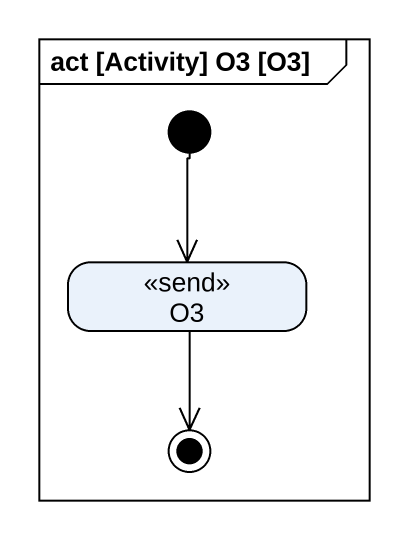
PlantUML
@startuml
mainframe act [Activity] O3 [O3]
hide empty description
state O3 <<send>>
[*] --> O3
O3 --> [*]
@enduml
